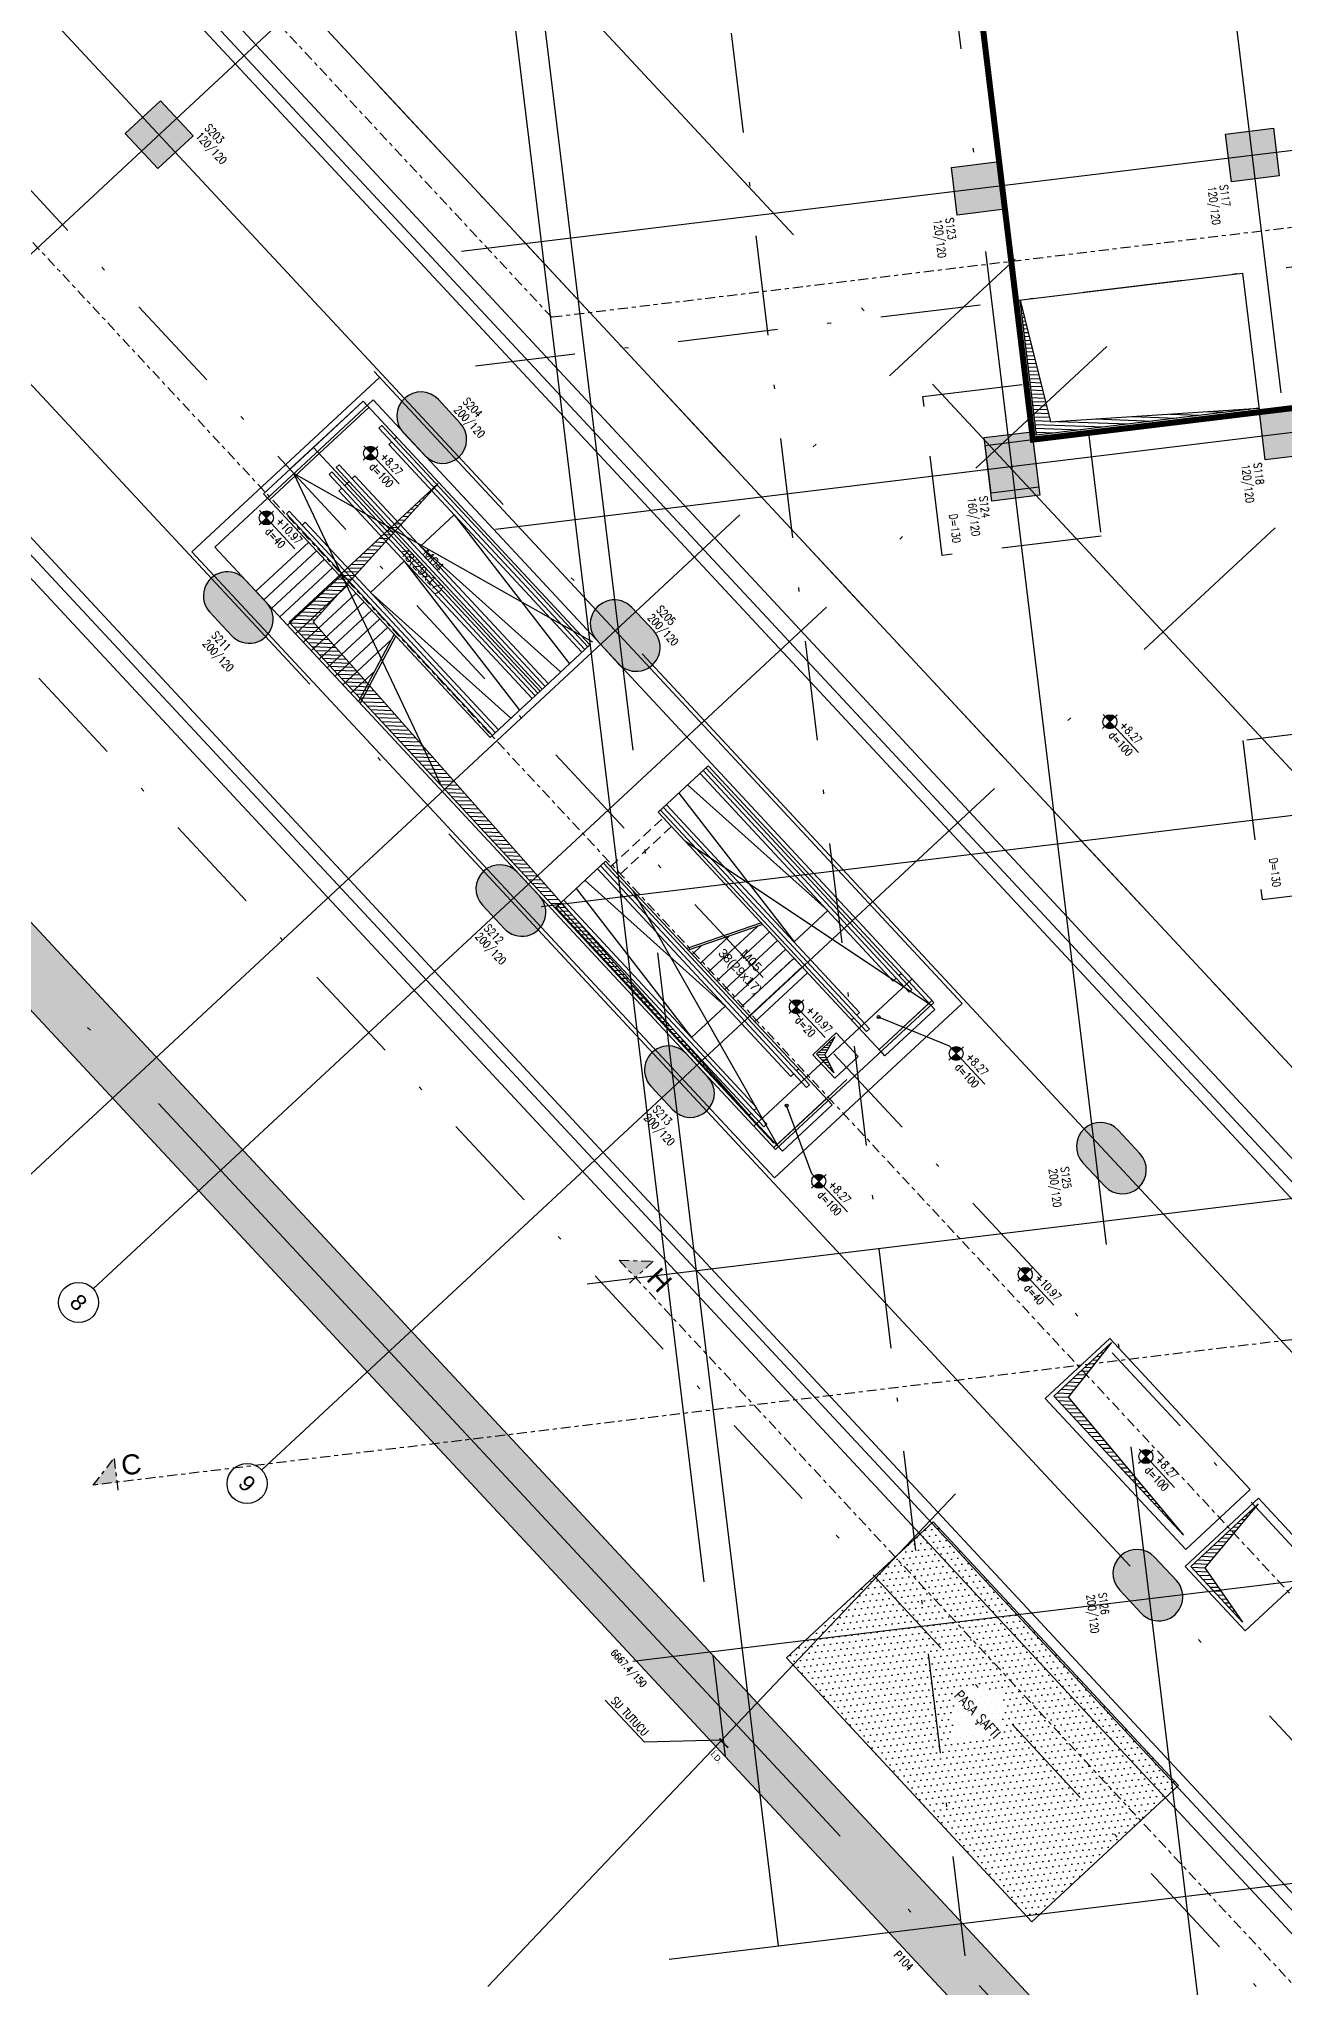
# Model space of a CAD drawing. Header units: millimetres. Extents: x 400392 to 401301, y 4543945 to 4544121.
# Drawn here: x 400423.92 to 400455.02, y 4544036.97 to 4544085.66 of the extents above; entities that cross this region are included whole.
import ezdxf
from ezdxf.enums import TextEntityAlignment as Align

# ---------------------------------------------------------------- set-up
doc = ezdxf.new("R2010")
doc.units = ezdxf.units.MM
for name, pattern in [('ACAD_ISO05W100', [33, 24, -3, 0, -3, 0, -3]), ('AKS', [3, 2.5, -0.25, 0, -0.25]), ('CENTER', [2, 1.25, -0.25, 0.25, -0.25]), ('CIZGI', [0.4, 0.25, -0.15]), ('CONTINU', [0]), ('DASHDOT2', [0.5, 0.25, -0.125, 0, -0.125]), ('HIDDEN', [0.375, 0.25, -0.125])]:
    doc.linetypes.add(name, pattern=pattern)
doc.layers.add('A-DETL', color=90, linetype='Continuous', lineweight=15)
for name, color, linetype in [('aks prota', 2, 'AKS'), ('bosluk prota', 2, 'Continuous'), ('bosluk tarama prota', 8, 'Continuous'), ('boşluk prota', 2, 'Continuous'), ('boşluk taraması prota', 252, 'Continuous'), ('caks prota', 4, 'Continuous'), ('iderzi_PROTA', 3, 'Continuous'), ('kesit tarama prota', 252, 'Continuous'), ('kiriş prota', 6, 'Continuous'), ('kolon prota', 1, 'Continuous'), ('kolon tarama prota', 252, 'Continuous'), ('lkolon prota', 4, 'Continuous'), ('lperde prota', 4, 'Continuous'), ('merdiven prota', 2, 'Continuous'), ('not yazısı prota', 6, 'Continuous'), ('not çizgisi prota', 4, 'Continuous'), ('perde prota', 1, 'Continuous'), ('PRT-AL-TUNEL_EKSENI', 14, 'DASHDOT2'), ('prt-s-taxis', 7, 'Continuous'), ('skesit prota', 7, 'Continuous'), ('st-s_kolon tarama', 252, 'Continuous'), ('st-s_level (kot)', 6, 'Continuous'), ('st-s_levelmark (kot işareti)', 4, 'Continuous'), ('st_s_su tutucu', 2, 'Continuous'), ('st_s_ölçü', 4, 'Continuous'), ('taks prota', 7, 'Continuous'), ('temel prota', 6, 'Continuous'), ('tkesit prota', 7, 'Continuous'), ('tkolon prota', 6, 'Continuous'), ('tperde prota', 6, 'Continuous')]:
    doc.layers.add(name, color=color, linetype=linetype)
doc.styles.add('AKS', font='romanstw.shx', dxfattribs={"height": 25})
doc.styles.add('Arial', font='Arial.ttf')
doc.styles.add('OLCU', font='romanstw.shx')
doc.styles.add('PRT-MI-a_Arial', font='Arial.ttf', dxfattribs={"height": 30})
doc.styles.add('TAKS', font='Arial Unicode.ttf')
doc.styles.add('text25_PROTA', font='Arial.ttf', dxfattribs={"height": 25})
doc.styles.add('tkolon', font='romanstw.shx')
doc.styles.add('TSIMPLEX', font='romanstw.shx')
doc.dimstyles.new('1-50', dxfattribs={"dimtxt": 10, "dimasz": 4, "dimexe": 4, "dimexo": 8, "dimgap": 4, "dimtad": 1, "dimdec": 1, "dimrnd": 0.05, "dimzin": 9, "dimdsep": 46, "dimtxsty": 'OLCU', "dimblk1": 'OBLIQUE', "dimblk2": 'OBLIQUE', "dimsah": 1, "dimcen": 2, "dimdle": 4, "dimclrd": 4, "dimclre": 4, "dimclrt": 3, "dimadec": 1, "dimazin": 0, "dimtfac": 1, "dimtdec": 1, "dimtix": 1, "dimtmove": 2, "dimatfit": 3, "dimldrblk": 'OBLIQUE', "dimfxl": 1, "dimtvp": 1, "dimtolj": 1, "dimtzin": 1, "dimarcsym": 0})

# ---------------------------------------------------------------- blocks, each defined once
blk = doc.blocks.new('A$C5FA63770')
at = {"color": 253}
blk.add_lwpolyline([(-574.4182109265821, 268.9042390474756), (-574.4182109265821, 98.90423904751833)], dxfattribs=at)
at = {"layer": 'st_s_ölçü', "color": 252, "ltscale": 0.1}
blk.add_line((235.9810456187479, 98.90423904754334), (235.9810456187479, 268.904239047497), dxfattribs=at)
for points in [[(-574.4182109265821, 98.90423904751833), (256.9810456187362, 98.90423904741374), (256.9810456187508, 268.9042390475433), (-574.4182109265821, 268.9042390474756)], [(-574.4182109265821, 261.4042390475433), (181.2810456187726, 261.4042390475433), (181.2810456187726, 251.6542390475433), (-574.4182109265821, 251.6542390475433)], [(-574.4182109265821, 241.404239047497), (134.2810456187726, 241.404239047497), (134.2810456187653, 251.6542390475433)], [(134.2810456187726, 268.9042390475433), (134.2810456187581, 261.4042390475433)], [(-574.4182109265821, 168.904239047497), (-105.9189543819521, 126.4042390475902), (-105.9189543819521, 241.404239047497), (-574.4182109265821, 198.904239047497)], [(-574.4182109265821, 126.4042390475906), (134.2810456187726, 126.4042390475897), (134.2810456187653, 116.1542390475433)], [(-574.4182109265821, 106.4042390475443), (181.2810456187726, 106.4042390475433), (181.2810456187726, 116.1542390475433), (-574.4182109265821, 116.1542390475443)], [(134.2810456187726, 98.90423904754334), (134.2810456187581, 106.4042390475433)]]:
    blk.add_lwpolyline(points, dxfattribs=at)
blk = doc.blocks.new('Stair_Anotation')
at = {"color": 0, "style": 'PRT-MI-a_Arial'}
blk.add_attdef('M.ADI', text='', height=0.2, dxfattribs=at).set_placement((0, 0), align=Align.BOTTOM_CENTER)
blk.add_attdef('BAS.SAYI-(EN-RIHT)', text='', height=0.2, dxfattribs=at).set_placement((0, -0.07999999999999999), align=Align.TOP_CENTER)
blk = doc.blocks.new('PLAN_KOT')
at = {"layer": 'st-s_levelmark (kot işareti)'}
h = blk.add_hatch(color=256, dxfattribs=at)
h.paths.add_polyline_path([(0, 17.5, 0.4142135623730951), (-17.5, 0), (0, 0)])
h.paths.add_polyline_path([(17.5, 0), (0, 0), (0, -17.5, 0.4142135623730951)])
for p, q in [((105, 0), (-25, 0)), ((0, 25), (0, -25))]:
    blk.add_line(p, q, dxfattribs=at)
blk.add_circle((0, 0), 17.5, dxfattribs=at)
at = {"layer": 'st-s_level (kot)', "color": 6, "style": 'OLCU', "width": 0.8}
for tag, p in [('KOT', (22.6700442370493, 9.780006943954504)), ('DÖŞEME_KALINLIĞI', (22.6700442370493, -27.62999305603444))]:
    blk.add_attdef(tag, p, '', height=20, dxfattribs=at)
blk = doc.blocks.new('_Oblique')
at = {"layer": 'st_s_ölçü', "lineweight": -2}
blk.add_line((-0.5, -0.5), (0.5, 0.5), dxfattribs=at)
blk = doc.blocks.new('D')
at = {"layer": 'st_s_su tutucu', "linetype": 'CONTINU', "ltscale": 0.2}
for p, q in [((-39987.83090962706, 52508.18991963421), (-39992.63090966878, 52508.18991966914)), ((-39992.63090966878, 52508.18991966914), (-39992.63090980848, 52507.38991968935)), ((-39992.63090980848, 52507.38991968935), (-39990.63090962501, 52506.05655179494)), ((-39990.6309096902, 52498.50671976196), (-39991.53117650332, 52498.50671977942)), ((-39991.53117650332, 52498.50671977942), (-39991.53117639622, 52497.87311976865)), ((-39991.53117639622, 52497.87311976865), (-39990.63090970417, 52497.87311978029)), ((-39990.63090980196, 52488.50671968629), (-39991.53117661508, 52488.50671963972)), ((-39991.53117661508, 52488.50671963972), (-39991.53117662905, 52487.87311965806)), ((-39991.53117662905, 52487.87311965806), (-39990.630909937, 52487.87311964059)), ((-39990.63090962501, 52506.05655179494), (-39990.6309096902, 52498.50671976196)), ((-39990.63090970417, 52497.87311978029), (-39990.63090980196, 52488.50671968629)), ((-39990.630909937, 52487.87311964059), (-39990.63090992199, 52478.65671955824)), ((-39989.83090974534, 52506.05655187643), (-39987.83090964103, 52507.38991968935)), ((-39989.83090955907, 52498.50671965136), (-39989.83090974534, 52506.05655187643)), ((-39988.9306429881, 52498.50671966883), (-39989.83090955907, 52498.50671965136)), ((-39989.83090992229, 52488.50671961062), (-39989.83090981984, 52497.87311973373)), ((-39989.83090981984, 52497.87311973373), (-39988.93064300207, 52497.87311962313)), ((-39988.93064335132, 52488.50671965136), (-39989.83090992229, 52488.50671961062)), ((-39989.83091007002, 52478.65671960481), (-39989.8309099316, 52487.87311978029)), ((-39989.8309099316, 52487.87311978029), (-39988.93064311383, 52487.87311964059)), ((-39988.93064300207, 52497.87311962313), (-39988.9306429881, 52498.50671966883)), ((-39988.93064311383, 52487.87311964059), (-39988.93064335132, 52488.50671965136)), ((-39987.83090964103, 52507.38991968935), (-39987.83090962706, 52508.18991963421)), ((-39992.63090980848, 52448.98991960261), (-39990.63090962501, 52450.32328749701)), ((-39992.63090966878, 52448.18991962282), (-39992.63090980848, 52448.98991960261)), ((-39987.83090962706, 52448.18991965774), (-39992.63090966878, 52448.18991962282)), ((-39990.63090992199, 52478.65671955824), (-39991.93117670823, 52478.6567195757)), ((-39991.93117670823, 52478.6567195757), (-39991.93117659182, 52477.72311959402)), ((-39991.93117659182, 52477.72311959402), (-39990.63090987367, 52477.72311951835)), ((-39991.53117661508, 52467.87311965223), (-39991.53117662905, 52468.5067196339)), ((-39991.53117662905, 52468.5067196339), (-39990.630909937, 52468.50671965136)), ((-39990.63090980196, 52467.87311960567), (-39991.53117661508, 52467.87311965223)), ((-39991.53117650332, 52457.87311951254), (-39991.53117639622, 52458.50671952331)), ((-39991.53117639622, 52458.50671952331), (-39990.63090970417, 52458.50671951166)), ((-39990.6309096902, 52457.87311953), (-39991.53117650332, 52457.87311951254)), ((-39990.630909937, 52468.50671965136), (-39990.63090992199, 52477.72311973372)), ((-39990.63090970417, 52458.50671951166), (-39990.63090980196, 52467.87311960567)), ((-39990.63090962501, 52450.32328749701), (-39990.6309096902, 52457.87311953)), ((-39988.53064343977, 52478.65671965137), (-39989.83091007002, 52478.65671960481)), ((-39989.83090998934, 52477.72311965805), (-39988.53064344908, 52477.72311964058)), ((-39989.83091007002, 52477.72311968715), (-39989.8309099316, 52468.50671951166)), ((-39989.8309099316, 52468.50671951166), (-39988.93064311383, 52468.50671965136)), ((-39988.93064335132, 52467.87311964059), (-39989.83090992229, 52467.87311968134)), ((-39989.83090992229, 52467.87311968134), (-39989.83090981984, 52458.50671955823)), ((-39989.83090981984, 52458.50671955823), (-39988.93064300207, 52458.50671966883)), ((-39988.9306429881, 52457.87311962313), (-39989.83090955907, 52457.87311964059)), ((-39989.83090955907, 52457.87311964059), (-39989.83090974534, 52450.32328741552)), ((-39989.83090974534, 52450.32328741552), (-39987.83090964103, 52448.98991960261)), ((-39988.93064311383, 52468.50671965136), (-39988.93064335132, 52467.87311964059)), ((-39988.93064300207, 52458.50671966883), (-39988.9306429881, 52457.87311962313)), ((-39988.53064344908, 52477.72311964058), (-39988.53064343977, 52478.65671965137)), ((-39987.83090964103, 52448.98991960261), (-39987.83090962706, 52448.18991965774))]:
    blk.add_line(p, q, dxfattribs=at)

msp = doc.modelspace()

# ---------------------------------------------------------------- hatches: boundary and pattern name
at = {"layer": 'bosluk tarama prota'}
h = msp.add_hatch(dxfattribs=at)
h.set_pattern_fill('ANSI31', color=256, scale=0.4999999999999998, angle=158.0416848243892)
h.set_pattern_definition([(358.0416848250767, (400466.6616737582, 4544039.964383518), (0.002135774580047083, 0.06246349707583801), [])])
h.paths.add_polyline_path([(400443.3408060893, 4544060.280298866), (400443.8038175767, 4544060.712694275), (400443.5482797795, 4544060.275109192), (400443.7707138397, 4544059.819951179)])
at = {"layer": 'boşluk taraması prota', "ltscale": 2}
h = msp.add_hatch(dxfattribs=at)
h.set_pattern_fill('ANSI31', color=256, scale=0.03, angle=-47.07600604115969, style=0)
h.set_pattern_definition([(357.9239939588403, (399678.3672009818, 4544262.168066517), (0.00345045155484755, 0.09518748281190995), [])])
h.paths.add_polyline_path([(400449.1886779, 4544076.084260607), (400454.3949743896, 4544076.428201521), (400448.8350253375, 4544075.75301118), (400448.4261256028, 4544079.12833368)])
h = msp.add_hatch(dxfattribs=at)
h.set_pattern_fill('ANSI31', color=256, scale=0.03, angle=-47.07600604115969, style=0)
h.set_pattern_definition([(357.9239939588403, (399650.763816583, 4544305.192114711), (0.00345045155484755, 0.09518748281190995), [])])
h.paths.add_polyline_path([(400433.8926155558, 4544074.546464549), (400430.7647422082, 4544071.089704886), (400442.2899049534, 4544058.046208625), (400430.1667789593, 4544071.081294781)])
h = msp.add_hatch(dxfattribs=at)
h.set_pattern_fill('ANSI31', color=256, scale=0.03, angle=-47.07600604115969, style=0)
h.set_pattern_definition([(357.9239939588403, (399669.8693384621, 4544285.850770678), (0.00345045155484755, 0.09518748281190995), [])])
h.paths.add_polyline_path([(400450.7077392112, 4544053.07496304), (400449.6273262128, 4544051.706742913), (400452.5080954754, 4544048.260743991), (400449.2723008385, 4544051.739950748)])
h = msp.add_hatch(dxfattribs=at)
h.set_pattern_fill('ANSI31', color=256, scale=0.03, angle=-47.07600604115969, style=0)
h.set_pattern_definition([(357.9239939588403, (399673.2880356601, 4544281.587554818), (0.00345045155484755, 0.09518748281190995), [])])
h.paths.add_polyline_path([(400454.3751909002, 4544049.043098319), (400453.0460234117, 4544047.443527053), (400453.9849504372, 4544046.085445132), (400452.6909980369, 4544047.476734888)])
at = {"layer": 'kesit tarama prota'}
h = msp.add_hatch(color=256, dxfattribs=at)
h.dxf.hatch_style = 1
h.paths.add_polyline_path([(400439.2582760821, 4544055.105693411), (400438.4103048742, 4544055.136431523), (400438.8189214217, 4544054.697076863)])
h = msp.add_hatch(color=256, dxfattribs=at)
h.dxf.hatch_style = 1
h.paths.add_polyline_path([(400425.7964614118, 4544050.179061607), (400425.2731687864, 4544049.511105898), (400425.8687929525, 4544049.583437438)])
at = {"layer": 'kolon tarama prota'}
h = msp.add_hatch(color=256, dxfattribs=at)
h.dxf.hatch_style = 1
h.paths.add_polyline_path([(400441.0592837702, 4544042.730103491), (400395.594529327, 4544091.61493662), (400397.461786632, 4544093.351556946), (400397.189375523, 4544093.644460136), (400397.4822786297, 4544093.916871168), (400398.5719228336, 4544092.745258657), (400397.5101490719, 4544091.757768668), (400440.7516393499, 4544045.263444385)])
h = msp.add_hatch(color=256, dxfattribs=at)
h.dxf.hatch_style = 1
h.paths.add_polyline_path([(400426.9509209497, 4544084.110157874), (400427.7681540442, 4544083.231448554), (400426.8894447237, 4544082.414215459), (400426.0722116288, 4544083.292924779)])
h = msp.add_hatch(color=256, dxfattribs=at)
h.dxf.hatch_style = 1
h.paths.add_polyline_path([(400454.7535898183, 4544083.422453148), (400454.8982529002, 4544082.231204814), (400453.7070045667, 4544082.086541732), (400453.5623414842, 4544083.277790066)])
h = msp.add_hatch(color=256, dxfattribs=at)
h.dxf.hatch_style = 1
h.paths.add_polyline_path([(400447.9039118993, 4544082.590640424), (400448.0485749817, 4544081.399392089), (400446.8573266477, 4544081.254729006), (400446.7126635658, 4544082.44597734)])
h = msp.add_hatch(color=256, dxfattribs=at)
h.dxf.hatch_style = 1
edge = h.paths.add_edge_path()
edge.add_arc((400433.4580476033, 4544076.232512096), 0.6, 42.92399395884031, 222.9239939588403)
edge.add_line((400433.0186929433, 4544075.823895549), (400433.5635150063, 4544075.238089336))
edge.add_arc((400434.0028696661, 4544075.646705883), 0.6, 222.9239939588403, 402.9239939588403)
edge.add_line((400434.4422243265, 4544076.055322431), (400433.8974022635, 4544076.641128644))
h = msp.add_hatch(color=256, dxfattribs=at)
h.dxf.hatch_style = 1
edge = h.paths.add_edge_path()
edge.add_arc((400433.7303837743, 4544075.940225435), 0.5999999999976544, -47.07600604115969, 312.9239939588403)
h = msp.add_hatch(color=256, dxfattribs=at)
h.dxf.hatch_style = 1
h.paths.add_polyline_path([(400455.5974577996, 4544076.473504534), (400455.7421208825, 4544075.282256201), (400454.5508725489, 4544075.137593118), (400454.4062094656, 4544076.328841452)])
h = msp.add_hatch(color=256, dxfattribs=at)
h.dxf.hatch_style = 1
h.paths.add_polyline_path([(400448.7236693674, 4544075.840233199), (400448.9165534773, 4544074.251902087), (400447.7253051437, 4544074.107239004), (400447.5324210334, 4544075.695570117)])
h = msp.add_hatch(color=256, dxfattribs=at)
h.dxf.hatch_style = 1
edge = h.paths.add_edge_path()
edge.add_arc((400428.6251463434, 4544071.737730077), 0.6, 42.92399395884031, 222.9239939588403)
edge.add_line((400428.1857916834, 4544071.329113528), (400428.7306137464, 4544070.743307315))
edge.add_arc((400429.1699684062, 4544071.151923863), 0.6, 222.9239939588403, 402.9239939588403)
edge.add_line((400429.6093230662, 4544071.56054041), (400429.0645010031, 4544072.146346623))
h = msp.add_hatch(color=256, dxfattribs=at)
h.dxf.hatch_style = 1
edge = h.paths.add_edge_path()
edge.add_arc((400438.2907792856, 4544071.036238967), 0.6, 42.92399395884031, 222.9239939588403)
edge.add_line((400437.8514246256, 4544070.62762242), (400438.3962466887, 4544070.041816207))
edge.add_arc((400438.8356013484, 4544070.450432753), 0.6, 222.9239939588403, 402.9239939588403)
edge.add_line((400439.2749560089, 4544070.859049302), (400438.7301339458, 4544071.444855515))
h = msp.add_hatch(color=256, dxfattribs=at)
h.dxf.hatch_style = 1
edge = h.paths.add_edge_path()
edge.add_arc((400435.4354221318, 4544064.41515241), 0.6, 42.92399395884031, 222.9239939588403)
edge.add_line((400434.9960674718, 4544064.006535862), (400435.5408895349, 4544063.420729648))
edge.add_arc((400435.9802441951, 4544063.829346197), 0.6, 222.9239939588403, 402.9239939588403)
edge.add_line((400436.4195988551, 4544064.237962743), (400435.874776792, 4544064.823768957))
h = msp.add_hatch(color=256, dxfattribs=at)
h.dxf.hatch_style = 1
edge = h.paths.add_edge_path()
edge.add_arc((400439.6453298214, 4544059.888555106), 0.6, 42.92399395884031, 222.9239939588403)
edge.add_line((400439.2059751614, 4544059.479938558), (400439.7507972245, 4544058.894132345))
edge.add_arc((400440.1901518847, 4544059.302748892), 0.6, 222.9239939588403, 402.9239939588403)
edge.add_line((400440.6295065447, 4544059.711365439), (400440.0846844816, 4544060.297171652))
h = msp.add_hatch(color=256, dxfattribs=at)
h.dxf.hatch_style = 1
edge = h.paths.add_edge_path()
edge.add_arc((400450.436596361, 4544057.976754797), 0.6, 42.92399395884031, 222.9239939588403)
edge.add_line((400449.997241701, 4544057.568138249), (400450.5420637641, 4544056.982332036))
edge.add_arc((400450.9814184243, 4544057.390948583), 0.6, 222.9239939588403, 402.9239939588403)
edge.add_line((400451.4207730847, 4544057.799565131), (400450.8759510217, 4544058.385371344))
h = msp.add_hatch(color=256, dxfattribs=at)
h.dxf.hatch_style = 1
edge = h.paths.add_edge_path()
edge.add_arc((400451.3475638847, 4544047.306022407), 0.6, 42.92399395884031, 222.9239939588403)
edge.add_line((400450.9082092247, 4544046.897405859), (400451.4530312878, 4544046.311599646))
edge.add_arc((400451.8923859475, 4544046.720216194), 0.6, 222.9239939588403, 402.9239939588403)
edge.add_line((400452.3317406075, 4544047.128832741), (400451.7869185444, 4544047.714638954))
h = msp.add_hatch(color=256, dxfattribs=at)
h.dxf.hatch_style = 1
h.paths.add_polyline_path([(400490.2252839534, 4543992.068152992), (400440.7516393499, 4544045.263444385), (400441.0592837702, 4544042.730103491), (400490.5329283737, 4543989.534812097)])
at = {"layer": 'st-s_kolon tarama', "ltscale": 0.001}
h = msp.add_hatch(dxfattribs=at)
h.set_pattern_fill('DOTS', color=253, scale=0.1, angle=6.931826491197354)
h.set_pattern_definition([(6.931826491197357, (399405.9814287908, 4544554.575528761), (0.05963554137688027, 0.1671692415777687), [0, -0.15875])])
h.paths.add_polyline_path([(400452.3832083326, 4544042.007619236), (400446.2539601224, 4544048.597939136), (400442.5926712891, 4544045.192801241), (400448.7219194993, 4544038.602481341)])

# ---------------------------------------------------------------- linework, layer by layer
at = {"layer": 'A-DETL', "color": 1, "lineweight": 5}
msp.add_lwpolyline([(400410.4979693978, 4544108.041349595), (400518.4062713222, 4543992.015663382)], dxfattribs=at)
at = {"layer": 'aks prota', "ltscale": 10}
for p, q in [((400524.7599808755, 4543992.599262115), (400411.7644162853, 4544114.094899494)), ((400517.5106289857, 4543985.857089084), (400404.5150643955, 4544107.352726462)), ((400512.6777277258, 4543981.362307063), (400399.6821631356, 4544102.857944442)), ((400462.2090127757, 4544017.052650962), (400452.1030005235, 4544100.272018606)), ((400454.2144428613, 4544025.648611085), (400445.253322605, 4544099.440205881)), ((400442.3891335498, 4544038.00062226), (400435.0780764213, 4544098.20454205)), ((400505.428375836, 4543974.620134032), (400392.4328112458, 4544096.115771411)), ((400411.6540718628, 4544069.064122703), (400438.0340885469, 4544093.598541744)), ((400434.475428992, 4544080.35550132), (400480.8348448519, 4544085.985306472)), ((400423.1225762907, 4544056.732901912), (400448.3017588034, 4544080.150499493)), ((400435.3192969742, 4544073.406552707), (400481.6787128346, 4544079.036357859)), ((400425.2838373967, 4544054.4275367), (400450.5974185253, 4544077.970130106)), ((400429.4832065958, 4544049.893794237), (400454.7967877248, 4544073.436387643)), ((400436.4645463773, 4544063.975836731), (400482.8239622382, 4544069.605641883)), ((400437.6097205388, 4544054.545737155), (400483.9691363992, 4544060.175542307)), ((400438.7550451853, 4544045.114404782), (400485.1144610462, 4544050.744209934)), ((400439.659189452, 4544037.669102697), (400486.0186053128, 4544043.298907848))]:
    msp.add_line(p, q, dxfattribs=at)
at = {"layer": 'bosluk prota'}
msp.add_lwpolyline([(400443.3408060893, 4544060.280298866), (400443.8038175767, 4544060.712694275), (400443.5482797795, 4544060.275109192), (400443.7707138397, 4544059.819951179)], close=True, dxfattribs=at)
at = {"layer": 'boşluk prota', "ltscale": 0.05}
for points in [[(400449.1886779, 4544076.084260607), (400454.3949743896, 4544076.428201521), (400448.8350253375, 4544075.75301118), (400448.4261256028, 4544079.12833368)], [(400433.8926155558, 4544074.546464549), (400430.7647422082, 4544071.089704886), (400442.279293898, 4544058.057617895), (400430.1667789593, 4544071.081294781)], [(400450.7077392112, 4544053.07496304), (400449.6273262128, 4544051.706742913), (400452.5080954754, 4544048.260743991), (400449.2723008385, 4544051.739950748)], [(400454.3751909002, 4544049.043098319), (400453.0460234117, 4544047.443527053), (400453.9849504372, 4544046.085445132), (400452.6909980369, 4544047.476734888)]]:
    msp.add_lwpolyline(points, close=True, dxfattribs=at)
at = {"layer": 'caks prota', "ltscale": 0.05}
for centre in [(400424.9080330962, 4544054.078953901), (400429.1184341712, 4544049.551821951)]:
    msp.add_circle(centre, 0.5, dxfattribs=at)
at = {"layer": 'iderzi_PROTA', "linetype": 'ACAD_ISO05W100', "ltscale": 2}
msp.add_line((400434.7429687753, 4544094.74268042), (400441.0592837702, 4544042.730103491), dxfattribs=at)
at = {"layer": 'kiriş prota'}
for p, q in [((400410.3700154005, 4544105.902956472), (400513.5456934473, 4543994.965904988)), ((400400.7042128034, 4544096.913392514), (400503.8458397044, 4543986.01295367))]:
    msp.add_line(p, q, dxfattribs=at)
at = {"layer": 'kiriş prota', "ltscale": 10}
msp.add_line((400441.7729246831, 4544058.48193386), (400445.727116623, 4544062.159482786), dxfattribs=at)
at = {"layer": 'kiriş prota', "linetype": 'HIDDEN', "ltscale": 10}
msp.add_line((400442.271471472, 4544057.94588397), (400446.2256634119, 4544061.623432896), dxfattribs=at)
at = {"layer": 'kiriş prota'}
for points in [[(400453.9847928858, 4544079.80338597), (400454.4056920554, 4544076.328771241), (400448.7477798807, 4544075.64169181), (400448.3268807111, 4544079.116306538)], [(400442.9846232887, 4544062.465214962), (400443.1208288046, 4544062.318763409), (400441.8027648241, 4544061.092913767), (400441.6665593083, 4544061.239365321)], [(400450.6687136139, 4544053.175231682), (400454.1760056452, 4544049.404104184), (400452.565038559, 4544047.905843511), (400449.0577465277, 4544051.676971009)], [(400454.3803139189, 4544049.184426853), (400455.8785745921, 4544047.573459767), (400454.0479301754, 4544045.87089082), (400452.5496695023, 4544047.481857907)]]:
    msp.add_lwpolyline(points, close=True, dxfattribs=at)
at = {"layer": 'kolon prota', "color": 1}
for points in [[(400426.9509209497, 4544084.110157874), (400427.7681540442, 4544083.231448554), (400426.8894447237, 4544082.414215459), (400426.0722116288, 4544083.292924779)], [(400454.7535898183, 4544083.422453148), (400454.8982529002, 4544082.231204814), (400453.7070045667, 4544082.086541732), (400453.5623414842, 4544083.277790066)], [(400447.9039118993, 4544082.590640424), (400448.0485749817, 4544081.399392089), (400446.8573266477, 4544081.254729006), (400446.7126635658, 4544082.44597734)], [(400455.5974577996, 4544076.473504534), (400455.7421208825, 4544075.282256201), (400454.5508725489, 4544075.137593118), (400454.4062094656, 4544076.328841452)], [(400448.7236693674, 4544075.840233199), (400448.9165534773, 4544074.251902087), (400447.7253051437, 4544074.107239004), (400447.5324210334, 4544075.695570117)]]:
    msp.add_lwpolyline(points, close=True, dxfattribs=at)
for points in [[(400433.8974022637, 4544076.641128644, 0.9999999999999999), (400433.0186929433, 4544075.823895549), (400433.5635150061, 4544075.238089336, 0.9999999999999999), (400434.4422243265, 4544076.055322431)], [(400429.0645010034, 4544072.146346623, 0.9999999999999999), (400428.1857916834, 4544071.329113528), (400428.7306137462, 4544070.743307315, 0.9999999999999999), (400429.6093230662, 4544071.56054041)], [(400438.7301339461, 4544071.444855515, 0.9999999999999999), (400437.8514246256, 4544070.62762242), (400438.3962466884, 4544070.041816207, 0.9999999999999999), (400439.2749560089, 4544070.859049302)], [(400435.8747767918, 4544064.823768957, 0.9999999999999999), (400434.9960674718, 4544064.006535862), (400435.5408895351, 4544063.420729648, 0.9999999999999999), (400436.4195988551, 4544064.237962743)], [(400440.0846844814, 4544060.297171652, 0.9999999999999999), (400439.2059751614, 4544059.479938558), (400439.7507972247, 4544058.894132345, 0.9999999999999999), (400440.6295065447, 4544059.711365439)], [(400450.8759510214, 4544058.385371344, 0.9999999999999999), (400449.997241701, 4544057.568138249), (400450.5420637643, 4544056.982332036, 0.9999999999999999), (400451.4207730847, 4544057.799565131)], [(400451.7869185447, 4544047.714638954, 0.9999999999999999), (400450.9082092247, 4544046.897405859), (400451.4530312875, 4544046.311599646, 0.9999999999999999), (400452.3317406075, 4544047.128832741)]]:
    msp.add_lwpolyline(points, format="xyb", close=True, dxfattribs=at)
at = {"layer": 'kolon prota', "color": 5, "linetype": 'HIDDEN', "ltscale": 5}
msp.add_lwpolyline([(400448.7477798807, 4544075.64169181), (400448.8924429636, 4544074.450443476), (400447.70119463, 4544074.305780394), (400447.5565315471, 4544075.497028727)], close=True, dxfattribs=at)
at = {"layer": 'merdiven prota', "linetype": 'HIDDEN', "ltscale": 10}
for points in [[(400432.1192810549, 4544076.497291686), (400432.0205320558, 4544076.603469063), (400429.5308556492, 4544074.287975294), (400429.6296046483, 4544074.181797918)], [(400430.6573831677, 4544073.076704928), (400429.3393191877, 4544071.850855285)], [(400430.8548811655, 4544072.864350175), (400429.5368171856, 4544071.638500534)], [(400430.8548811655, 4544072.864350175), (400429.5368171856, 4544071.638500534)], [(400431.0523791634, 4544072.651995422), (400429.7343151835, 4544071.426145781)], [(400431.2498771613, 4544072.439640671), (400429.9318131814, 4544071.213791029)], [(400431.4473751592, 4544072.227285918), (400430.1293111793, 4544071.001436276)], [(400431.6448731571, 4544072.014931167), (400430.3268091772, 4544070.789081524)], [(400431.842371155, 4544071.802576413), (400430.5243071751, 4544070.576726772)], [(400432.0398691529, 4544071.590221662), (400430.721805173, 4544070.36437202)], [(400432.2373671508, 4544071.377866909), (400430.9193031709, 4544070.152017267)], [(400432.4348651487, 4544071.165512157), (400431.1168011688, 4544069.939662514)], [(400432.6323631466, 4544070.953157404), (400431.3142991667, 4544069.727307763)], [(400432.7937960271, 4544070.779580762), (400431.9035057668, 4544069.093778193)], [(400432.7187366653, 4544070.63745266), (400431.5117971646, 4544069.51495301)], [(400432.8298611445, 4544070.740802652), (400431.9395708838, 4544069.055000084)], [(400432.3077003248, 4544069.859137824), (400431.709295162, 4544069.302598258)], [(400441.9646787955, 4544063.561884613), (400440.1015180834, 4544062.922136514)], [(400442.0019449159, 4544063.521815155), (400440.1387842037, 4544062.882067056)], [(400441.8691097652, 4544063.476203933), (400440.6450179401, 4544062.33775197)], [(400440.4724433525, 4544062.996634632), (400440.2364013926, 4544062.77710663)], [(400441.170776559, 4544063.236419283), (400440.4407096663, 4544062.557429301)], [(400442.1673901943, 4544063.343924282), (400440.8493262138, 4544062.118074641)], [(400442.3716984675, 4544063.124246953), (400441.0536344871, 4544061.89839731)], [(400442.5760067413, 4544062.904569622), (400441.2579427608, 4544061.678719981)], [(400442.780315015, 4544062.684892293), (400441.4622510346, 4544061.45904265)], [(400442.9846232887, 4544062.465214962), (400441.6665593083, 4544061.239365321)], [(400446.198312222, 4544061.506004643), (400446.2970612212, 4544061.399827266), (400445.0522590252, 4544060.242041668), (400444.9534740192, 4544060.34825776)], [(400443.6354100388, 4544059.122408116), (400443.7341590379, 4544059.016230741), (400442.4893568419, 4544057.858445141), (400442.3905718359, 4544057.964661233)]]:
    msp.add_lwpolyline(points, dxfattribs=at)
at = {"layer": 'merdiven prota', "color": 4}
for points in [[(400437.7558160601, 4544070.583586192), (400430.2886366383, 4544074.794722739)], [(400433.948075674, 4544067.042242782), (400430.2886366383, 4544074.794722739)], [(400446.198312222, 4544061.506004643), (400440.0711923693, 4544065.597808244)], [(400442.3905718359, 4544057.964661233), (400438.7531283889, 4544064.371958602)]]:
    msp.add_lwpolyline(points, dxfattribs=at)
at = {"layer": 'not yazısı prota'}
msp.add_lwpolyline([(400446.2539601224, 4544048.597939136), (400452.3832083326, 4544042.007619236), (400448.7219194993, 4544038.602481341), (400442.5926712891, 4544045.192801241)], close=True, dxfattribs=at)
at = {"layer": 'perde prota'}
for points in [[(400441.0592837702, 4544042.730103491), (400395.594529327, 4544091.61493662), (400397.461786632, 4544093.351556946), (400397.189375523, 4544093.644460136), (400397.4822786297, 4544093.916871168), (400398.5719228336, 4544092.745258657), (400397.5101490719, 4544091.757768668), (400440.7516393499, 4544045.263444385)], [(400490.2252839534, 4543992.068152992), (400440.7516393499, 4544045.263444385), (400441.0592837702, 4544042.730103491), (400490.5329283737, 4543989.534812097)]]:
    msp.add_lwpolyline(points, close=True, dxfattribs=at)
at = {"layer": 'PRT-AL-TUNEL_EKSENI', "ltscale": 10}
for p, q in [((400408.0665145642, 4544110.65571022), (400521.0620791544, 4543989.160072842)), ((400402.0986137656, 4544105.105335452), (400515.0941783558, 4543983.609698074)), ((400396.1307129674, 4544099.554960685), (400509.1262775576, 4543978.059323305)), ((400447.6681645978, 4544032.687332056), (400439.6445283676, 4544098.759083867)), ((400434.824256957, 4544077.483028782), (400481.1836728174, 4544083.112833933))]:
    msp.add_line(p, q, dxfattribs=at)
at = {"layer": 'skesit prota', "linetype": 'CENTER', "ltscale": 0.2}
for p, q in [((400438.4103048742, 4544055.136431523), (400439.2582760821, 4544055.105693411)), ((400439.2582760821, 4544055.105693411), (400438.5992440917, 4544054.492768589)), ((400425.2731687864, 4544049.511105898), (400425.7964614118, 4544050.179061607)), ((400425.7964614118, 4544050.179061607), (400425.9049587236, 4544049.285625355))]:
    msp.add_line(p, q, dxfattribs=at)
for points in [[(400485.5836589439, 4544084.631196892), (400436.7275950033, 4544078.69820323), (400404.7187963002, 4544113.114858558)], [(400398.2935804627, 4544107.958547), (400511.8758603884, 4543985.832058722)], [(400490.1611683685, 4544057.390989359), (400425.2731687864, 4544049.511105898)], [(400438.4103048742, 4544055.136431523), (400492.1879414553, 4543997.313381063)]]:
    msp.add_lwpolyline(points, dxfattribs=at)
at = {"layer": 'st-s_level (kot)', "color": 4, "linetype": 'CONTINU', "ltscale": 0.1}
for points in [[(400446.6608344154, 4544060.482848987), (400444.8918244913, 4544061.211851906)], [(400443.2283390262, 4544057.290497698), (400442.5932852272, 4544058.998886899)]]:
    msp.add_lwpolyline(points, dxfattribs=at)
for centre in [(400444.8918244913, 4544061.211851906), (400442.5932852272, 4544058.998886899)]:
    msp.add_circle(centre, 0.03759606045088731, dxfattribs=at)
at = {"layer": 'st_s_ölçü', "color": 3, "linetype": 'CIZGI', "lineweight": 30, "ltscale": 50, "const_width": 0.15}
msp.add_lwpolyline([(400482.8676958927, 4544040.212533658), (400476.5533471555, 4544047.001878243), (400474.3199059325, 4544046.727985643), (400473.8876130302, 4544050.287695182), (400473.8878401103, 4544050.287488637), (400473.7550381268, 4544051.379435052), (400472.5637882589, 4544051.234771783), (400470.8784625921, 4544065.11281553), (400464.0287853335, 4544064.281002885), (400463.7370482371, 4544066.683352708), (400462.5457998714, 4544066.538689869), (400463.0709780282, 4544062.214037519), (400457.4126043897, 4544061.526871838), (400456.2125147162, 4544071.408792509), (400461.8709226679, 4544072.095939524), (400461.2543839561, 4544077.160469102), (400448.7477798807, 4544075.64169181), (400446.4391981876, 4544094.652029801)], dxfattribs=at)
at = {"layer": 'temel prota', "color": 5}
for p, q in [((400409.8574349638, 4544105.426237168), (400513.0331130112, 4543994.489185684)), ((400410.0771122938, 4544105.630545441), (400513.2527903407, 4543994.693493958)), ((400400.9971159096, 4544097.185803546), (400504.1387428106, 4543986.2853647)), ((400401.2167932396, 4544097.390111819), (400504.3584201406, 4543986.489672975))]:
    msp.add_line(p, q, dxfattribs=at)
msp.add_lwpolyline([(400432.291347702, 4544077.340139875), (400446.9781806716, 4544061.548492307), (400442.291730965, 4544057.189915802), (400427.7411035113, 4544072.835111816), (400432.4275532179, 4544077.193688322)], dxfattribs=at)
msp.add_lwpolyline([(400432.2657326083, 4544076.633497202), (400446.2715379987, 4544061.574107401), (400442.3173460588, 4544057.896558475), (400428.3115406684, 4544072.955948276)], close=True, dxfattribs=at)
at = {"layer": 'temel prota', "linetype": 'HIDDEN', "ltscale": 10}
msp.add_lwpolyline([(400450.137569604, 4544075.810465407), (400450.4510062826, 4544073.229427351), (400446.4801785038, 4544072.747217075), (400445.9979682281, 4544076.718044853), (400448.5794209177, 4544077.031531885), (400448.7481945143, 4544075.641742162)], close=True, dxfattribs=at)
msp.add_lwpolyline([(400456.573933607, 4544068.432578282), (400453.992895551, 4544068.119141603), (400454.4751058263, 4544064.148313824), (400457.0561851608, 4544064.461755516)], dxfattribs=at)
at = {"layer": 'temel prota', "color": 5, "linetype": 'HIDDEN'}
for points in [[(400439.5181929125, 4544066.192406995), (400439.7225011857, 4544065.972729664), (400438.4044372058, 4544064.746880023), (400438.200128932, 4544064.966557352)], [(400442.780315015, 4544062.684892293), (400442.9846232887, 4544062.465214962), (400441.6665593083, 4544061.239365321), (400441.4622510346, 4544061.45904265)]]:
    msp.add_lwpolyline(points, close=True, dxfattribs=at)
at = {"layer": 'temel prota'}
msp.add_lwpolyline([(400443.2523255497, 4544060.2660818), (400443.8370114127, 4544060.812106013), (400444.3830356258, 4544060.227420149), (400443.7983497628, 4544059.681395937)], close=True, dxfattribs=at)

# ---------------------------------------------------------------- block references
at = {"yscale": 0.01, "zscale": 0.01, "rotation": 312.9239939588403}
for p, xscale in [((400431.8015716737, 4544072.890393368), -0.01), ((400430.5567334704, 4544071.732646484), -0.01), ((400442.5778772528, 4544061.450278904), 0.01), ((400440.0149750696, 4544059.066682378), 0.01)]:
    msp.add_blockref('A$C5FA63770', p, dxfattribs=dict(at, xscale=xscale))
at = {"layer": 'prt-s-taxis'}
ref = msp.add_blockref('Stair_Anotation', (400433.6377794407, 4544072.503257915), dxfattribs=dict(at, xscale=-1.125, yscale=1.125, zscale=1.125, rotation=313.4729572132973))
ref.add_attrib('M.ADI', 'M04', dxfattribs={"layer": '0', "color": 0, "height": 0.225, "rotation": 313.4729572264795, "style": 'PRT-MI-a_Arial'}).set_placement((400433.6315493174, 4544072.509829305), align=Align.BOTTOM_CENTER)
ref.add_attrib('BAS.SAYI-(EN-RIHT)', '48(29x17)', dxfattribs={"layer": '0', "color": 0, "height": 0.225, "rotation": 313.4729572264795, "style": 'PRT-MI-a_Arial'}).set_placement((400433.571199371, 4544072.442673378), align=Align.TOP_CENTER)
ref = msp.add_blockref('Stair_Anotation', (400441.5847499925, 4544062.494047012), dxfattribs=dict(at, xscale=-1.125, yscale=1.125, zscale=1.125, rotation=313.4729572132973))
ref.add_attrib('M.ADI', 'M05', dxfattribs={"layer": '0', "color": 0, "height": 0.225, "rotation": 313.4729572264795, "style": 'PRT-MI-a_Arial'}).set_placement((400441.5785198691, 4544062.500618402), align=Align.BOTTOM_CENTER)
ref.add_attrib('BAS.SAYI-(EN-RIHT)', '38(29x17)', dxfattribs={"layer": '0', "color": 0, "height": 0.225, "rotation": 313.4729572264795, "style": 'PRT-MI-a_Arial'}).set_placement((400441.5181699223, 4544062.433462474), align=Align.TOP_CENTER)
at = {"layer": 'st-s_level (kot)', "linetype": 'CONTINU', "ltscale": 0.1, "xscale": 0.01, "yscale": 0.01, "zscale": 0.01, "rotation": 312.9239939588403}
for p, values in [((400432.2032426372, 4544075.302710505), {'KOT': '+8.27', 'DÖŞEME_KALINLIĞI': 'd=100'}), ((400429.5988197755, 4544073.685381941), {'KOT': '+10.97', 'DÖŞEME_KALINLIĞI': 'd=40'}), ((400450.6731807073, 4544068.590616039), {'KOT': '+8.27', 'DÖŞEME_KALINLIĞI': 'd=100'}), ((400442.8398796595, 4544061.469988428), {'KOT': '+10.97', 'DÖŞEME_KALINLIĞI': 'd=20'}), ((400446.8310913099, 4544060.299784545), {'KOT': '+8.27', 'DÖŞEME_KALINLIĞI': 'd=100'}), ((400443.3985959208, 4544057.107433257), {'KOT': '+8.27', 'DÖŞEME_KALINLIĞI': 'd=100'}), ((400448.5579667334, 4544054.779253889), {'KOT': '+10.97', 'DÖŞEME_KALINLIĞI': 'd=40'}), ((400451.5713069672, 4544050.225747477), {'KOT': '+8.27', 'DÖŞEME_KALINLIĞI': 'd=100'})]:
    msp.add_blockref('PLAN_KOT', p, dxfattribs=at).add_auto_attribs(values)
at = {"layer": 'st_s_ölçü', "xscale": 0.004999999999999998, "yscale": 0.004999999999999998, "zscale": 0.004999999999999998, "rotation": 222.9239939588403}
msp.add_blockref('D', (400115.914666404, 4544099.027409391), dxfattribs=at)

# ---------------------------------------------------------------- texts
at = {"layer": 'iderzi_PROTA', "linetype": 'ACAD_ISO05W100', "style": 'text25_PROTA'}
msp.add_text('İ.D.', height=0.15, rotation=312.9239939495117, dxfattribs=at).set_placement((400440.6813217821, 4544042.780741754))
at = {"layer": 'lkolon prota', "style": 'tkolon', "width": 0.8}
for s, rotation, p in [('120/120', 312.9239939495117, (400427.8236296428, 4544083.214169679)), ('120/120', 276.9239939246917, (400453.116426657, 4544081.964019483)), ('120/120', 276.9239939246917, (400446.2660226044, 4544081.138186205)), ('200/120', 312.9239939495117, (400434.2718789335, 4544076.374771165)), ('120/120', 276.9239939246917, (400453.9602946392, 4544075.015070871)), ('160/120', 276.9239939246917, (400447.1106167203, 4544074.183258145)), ('200/120', 312.9239939495117, (400439.1046106159, 4544071.178498035)), ('200/120', 312.9239939495117, (400427.991728995, 4544070.533992819)), ('200/120', 312.9239939495117, (400434.8020047834, 4544063.211415152)), ('200/120', 312.9239939495117, (400439.011912473, 4544058.684817849)), ('200/120', 276.9239939246917, (400449.1454124963, 4544057.408923001)), ('200/120', 276.9239939246917, (400450.0880460478, 4544046.763750738))]:
    msp.add_text(s, height=0.2, rotation=rotation, dxfattribs=at).set_placement(p)
at = {"layer": 'lperde prota', "style": 'tkolon', "width": 0.8}
msp.add_text('6667.4/150', height=0.1799999999999999, rotation=312.5635092588148, dxfattribs=at).set_placement((400438.2502179821, 4544045.371747771), align=Align.MIDDLE_LEFT)
at = {"layer": 'not yazısı prota', "ltscale": 0.05, "style": 'TSIMPLEX', "width": 0.8}
msp.add_text('SU TUTUCU', height=0.2, rotation=312.9239939495117, dxfattribs=at).set_placement((400438.1917324858, 4544044.111720474))
at = {"layer": 'not yazısı prota', "style": 'AKS', "width": 0.8}
msp.add_text('PASA ŞAFTI', height=0.25, rotation=312.9239939495117, dxfattribs=at).set_placement((400447.2728719166, 4544043.694065116), align=Align.CENTER)
at = {"layer": 'st-s_level (kot)', "color": 6, "style": 'OLCU', "width": 0.8}
for p in [(400446.6566162077, 4544073.775313858), (400454.6515435302, 4544065.176410608)]:
    msp.add_attdef('D=130', p, '', height=0.2, rotation=276.9239939246917, dxfattribs=at)
at = {"layer": 'taks prota', "style": 'TAKS'}
for s, p in [('8', (400424.9080330962, 4544054.078953901)), ('9', (400429.1184341712, 4544049.551821951))]:
    msp.add_text(s, height=0.4, rotation=312.9239939495117, dxfattribs=at).set_placement(p, align=Align.MIDDLE_CENTER)
at = {"layer": 'tkesit prota', "style": 'Arial'}
for s, rotation, p in [('H', 312.9239939495117, (400439.0649656029, 4544054.652779447)), ('C', 6.923993964420505, (400426.0038821762, 4544049.75094443))]:
    msp.add_text(s, height=0.5, rotation=rotation, dxfattribs=at).set_placement(p)
at = {"layer": 'tkolon prota', "style": 'tkolon', "width": 0.8}
for s, rotation, p in [('S203', 312.9239939495117, (400428.0433069738, 4544083.418477954)), ('S117', 276.9239939246917, (400453.4142387407, 4544082.000185254)), ('S123', 276.9239939246917, (400446.5638346882, 4544081.174351977)), ('S204', 312.9239939495117, (400434.4915562635, 4544076.579079439)), ('S118', 276.9239939246917, (400454.2581067225, 4544075.051236641)), ('S124', 276.9239939246917, (400447.408428804, 4544074.219423916)), ('S205', 312.9239939495117, (400439.3242879459, 4544071.382806309)), ('S211', 312.9239939495117, (400428.2114063245, 4544070.738301092)), ('S212', 312.9239939495117, (400435.0216821129, 4544063.415723425)), ('S213', 312.9239939495117, (400439.2315898025, 4544058.889126122)), ('S125', 276.9239939246917, (400449.441503949, 4544057.457410074)), ('S126', 276.9239939246917, (400450.384137501, 4544046.81223781))]:
    msp.add_text(s, height=0.2, rotation=rotation, dxfattribs=at).set_placement(p)
at = {"layer": 'tperde prota', "style": 'tkolon', "width": 0.8}
msp.add_text('P104', height=0.2, rotation=313.3932852246724, dxfattribs=at).set_placement((400445.3299649907, 4544037.828649938), align=Align.MIDDLE_LEFT)

# ---------------------------------------------------------------- leaders
at = {"layer": 'not çizgisi prota'}
msp.add_leader([(400440.9715664992, 4544043.138746161), (400439.0416296488, 4544043.088514386), (400438.06205117, 4544044.141781496)], dimstyle='1-50', override={"dimasz": 12, "dimgap": 4, "dimtad": 0}, dxfattribs=at)

doc.saveas('drawing.dxf')
